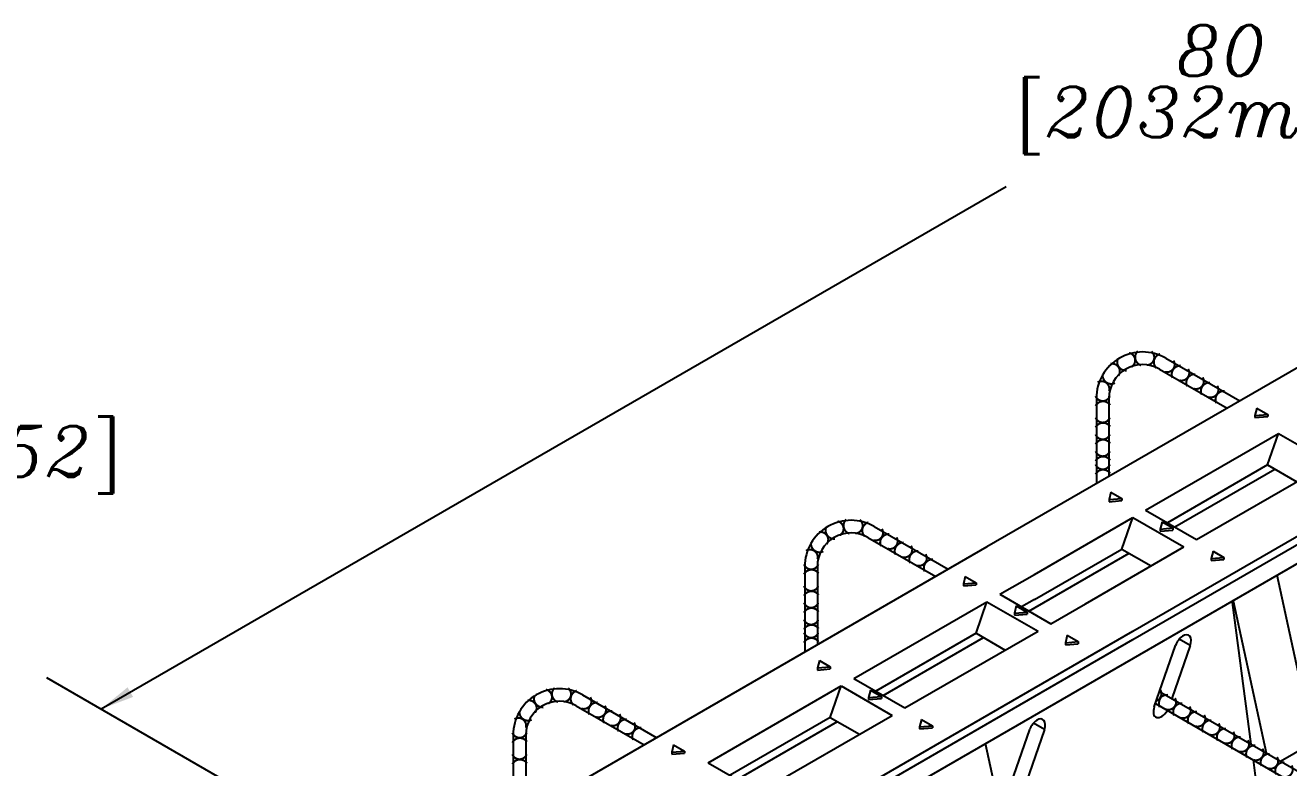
# Model space of a CAD drawing. Extents: x 134 to 282, y 157 to 239.
# Drawn here: x 192.73 to 230.26, y 196.66 to 218.71 of the extents above; entities that cross this region are included whole.
import ezdxf

# ---------------------------------------------------------------- set-up
doc = ezdxf.new("R2010")
doc.units = 0
doc.header["$LTSCALE"] = 0.75
doc.header["$MEASUREMENT"] = 0
doc.layers.get('0').update_dxf_attribs({"linetype": 'CONTINUOUS'})
doc.layers.get('DEFPOINTS').update_dxf_attribs({"linetype": 'CONTINUOUS'})
doc.layers.add('MATERIAL', color=1, linetype='CONTINUOUS')
doc.layers.add('OBJECTS', color=3, linetype='CONTINUOUS')
doc.styles.add('STD', font='ITALICC')
doc.dimstyles.get("Standard").update_dxf_attribs({"dimtxt": 1.5, "dimasz": 1, "dimexe": 1, "dimexo": 0.125, "dimgap": 0.125, "dimtad": 0, "dimtih": 1, "dimtoh": 1, "dimdec": 4, "dimzin": 0, "dimdsep": 46, "dimlunit": 5, "dimtxsty": 'STD', "dimcen": 0.0625, "dimadec": 0, "dimazin": 0, "dimtfac": 1, "dimtdec": 4, "dimtofl": 0, "dimtmove": 0, "dimatfit": 3, "dimfxl": 0, "dimfrac": 2, "dimtolj": 1, "dimtzin": 0, "dimarcsym": 0})

# ---------------------------------------------------------------- blocks, each defined once
blk = doc.blocks.new('*D1')
at = {"color": 0, "linetype": 'ByBlock'}
for p, q in [((177.544793, 216.675946), (189.24247, 216.675946)), ((188.24247, 215.675946), (188.24247, 207.068804)), ((188.24247, 195.925947), (188.24247, 204.53309)), ((164.294793, 194.925947), (189.24247, 194.925947))]:
    blk.add_line(p, q, dxfattribs=at)
for points in [[(188.075803, 215.675946), (188.409137, 215.675946), (188.24247, 216.675946)], [(188.075803, 195.925947), (188.409137, 195.925947), (188.24247, 194.925947)]]:
    blk.add_solid(points, dxfattribs=at)
at = {"layer": 'DEFPOINTS', "color": 0, "linetype": 'ByBlock'}
for p in [(177.419793, 216.675946), (188.24247, 216.675946), (164.169793, 194.925947)]:
    blk.add_point(p, dxfattribs=at)
at = {"color": 0, "linetype": 'ByBlock', "insert": (188.24247, 205.800947), "char_height": 1.5, "attachment_point": 5, "style": 'STD'}
blk.add_mtext('\\A1;21 3/4 [552]', dxfattribs=at)

msp = doc.modelspace()

# ---------------------------------------------------------------- linework, layer by layer
at = {"layer": 'MATERIAL', "color": 7}
for p, q in [((226.605266, 208.82167), (228.806272, 207.550919)), ((226.417766, 208.496911), (228.431272, 207.334412)), ((224.542766, 207.630885), (224.542766, 205.089382)), ((224.917766, 207.630885), (224.917766, 205.305889)), ((217.945012, 203.82167), (220.146018, 202.550919)), ((217.757512, 203.496911), (219.771018, 202.334412)), ((215.882512, 202.630885), (215.882512, 200.089382)), ((216.257512, 202.630885), (216.257512, 200.305889)), ((226.422655, 198.927101), (235.421609, 193.731552)), ((209.284758, 198.82167), (211.485763, 197.550919)), ((226.297662, 198.566253), (235.234109, 193.406793)), ((209.097258, 198.496911), (211.110763, 197.334412)), ((207.222258, 197.630885), (207.222258, 195.089382)), ((207.597258, 197.630885), (207.597258, 195.305889))]:
    msp.add_line(p, q, dxfattribs=at)
for centre, radius, start, end in [((225.917766, 207.630885), 1.375, 60, 180), ((225.917766, 207.630885), 1, 60, 180), ((217.257512, 202.630885), 1.375, 60, 180), ((217.257512, 202.630885), 1, 60, 180), ((208.597258, 197.630885), 1.375, 60, 180), ((226.251904, 198.858389), 0.227263, 288.55571, 31.190866), ((208.597258, 197.630885), 1, 60, 180), ((226.645794, 198.56818), 0.252315, 86.195613, 205.224008)]:
    msp.add_arc(centre, radius, start, end, dxfattribs=at)
at = {"layer": 'OBJECTS', "color": 7}
for p, q in [((238.615678, 213.214382), (221.29517, 203.214382)), ((225.625297, 200.714382), (242.945805, 210.714382)), ((225.625297, 200.464382), (242.945805, 210.464382)), ((229.308034, 207.340612), (229.253908, 207.121862)), ((229.253908, 207.121862), (229.632794, 207.153112)), ((229.308034, 207.340612), (229.632794, 207.153112)), ((229.632794, 207.153112), (229.632794, 207.090612)), ((229.253908, 207.121862), (229.253908, 207.059362)), ((229.253908, 207.059362), (229.632794, 207.090612)), ((226.004183, 204.308132), (229.955424, 206.589382)), ((229.630665, 205.651882), (229.955424, 206.589382)), ((229.955424, 206.589382), (231.470969, 205.714382)), ((229.630665, 205.651882), (226.653703, 203.933132)), ((227.519728, 203.433132), (231.470969, 205.714382)), ((229.630665, 205.651882), (230.49669, 205.151882)), ((226.870209, 203.808132), (229.847171, 205.526882)), ((224.977907, 204.840612), (224.923781, 204.621862)), ((224.923781, 204.621862), (225.302667, 204.653112)), ((224.923781, 204.621862), (224.923781, 204.559362)), ((224.923781, 204.559362), (225.302667, 204.590612)), ((224.977907, 204.840612), (225.302667, 204.653112)), ((225.302667, 204.653112), (225.302667, 204.590612)), ((226.004183, 204.308132), (227.519728, 203.433132)), ((222.702462, 202.401882), (225.625297, 204.089382)), ((225.300538, 203.151882), (225.625297, 204.089382)), ((225.625297, 204.089382), (227.140842, 203.214382)), ((226.493452, 203.965612), (226.439325, 203.746862)), ((226.439325, 203.746862), (226.818211, 203.778112)), ((226.493452, 203.965612), (226.818211, 203.778112)), ((226.818211, 203.778112), (226.818211, 203.715612)), ((218.220709, 195.626841), (232.16386, 203.676924)), ((226.439325, 203.746862), (226.439325, 203.684362)), ((226.439325, 203.684362), (226.818211, 203.715612)), ((221.29517, 203.214382), (203.974662, 193.214382)), ((222.540082, 201.308132), (225.517044, 203.026882)), ((222.702462, 201.651882), (225.300538, 203.151882)), ((224.218006, 201.526882), (227.140842, 203.214382)), ((225.300538, 203.151882), (226.166563, 202.651882)), ((228.008996, 203.090612), (227.95487, 202.871862)), ((228.008996, 203.090612), (228.333756, 202.903112)), ((227.95487, 202.871862), (228.333756, 202.903112)), ((227.95487, 202.871862), (227.95487, 202.809362)), ((227.95487, 202.809362), (228.333756, 202.840612)), ((228.333756, 202.903112), (228.333756, 202.840612)), ((220.64778, 202.340612), (220.593654, 202.121862)), ((220.64778, 202.340612), (220.97254, 202.153112)), ((221.674056, 201.808132), (222.702462, 202.401882)), ((230.963246, 197.546249), (229.909636, 202.375446)), ((220.593654, 202.121862), (220.97254, 202.153112)), ((220.593654, 202.121862), (220.593654, 202.059362)), ((220.593654, 202.059362), (220.97254, 202.090612)), ((220.97254, 202.153112), (220.97254, 202.090612)), ((217.343929, 199.308132), (221.29517, 201.589382)), ((220.970411, 200.651882), (221.29517, 201.589382)), ((221.29517, 201.589382), (222.810715, 200.714382)), ((221.674056, 201.808132), (223.189601, 200.933132)), ((222.702462, 201.651882), (222.323575, 201.433132)), ((223.189601, 200.933132), (224.218006, 201.526882)), ((228.575992, 201.56537), (229.134809, 197.361238)), ((229.599473, 197.092964), (228.615984, 201.600756)), ((222.163325, 201.465612), (222.109198, 201.246862)), ((222.109198, 201.246862), (222.488084, 201.278112)), ((222.109198, 201.246862), (222.109198, 201.184362)), ((222.109198, 201.184362), (222.488084, 201.215612)), ((222.163325, 201.465612), (222.488084, 201.278112)), ((222.488084, 201.278112), (222.488084, 201.215612)), ((208.304789, 190.714382), (225.625297, 200.714382)), ((208.304789, 190.464382), (225.625297, 200.464382)), ((220.970411, 200.651882), (217.993448, 198.933132)), ((218.209955, 198.808132), (221.186917, 200.526882)), ((218.859474, 198.433132), (222.810715, 200.714382)), ((220.970411, 200.651882), (221.836436, 200.151882)), ((223.678869, 200.590612), (223.624743, 200.371862)), ((223.624743, 200.371862), (224.003629, 200.403112)), ((223.678869, 200.590612), (224.003629, 200.403112)), ((224.003629, 200.403112), (224.003629, 200.340612)), ((227.330075, 200.288935), (227.002172, 200.47825)), ((223.624743, 200.371862), (223.624743, 200.309362)), ((223.624743, 200.309362), (224.003629, 200.340612)), ((226.263504, 198.467643), (226.895511, 200.292211)), ((227.330075, 200.288935), (226.785719, 198.717485)), ((216.317653, 199.840612), (216.263527, 199.621862)), ((216.263527, 199.621862), (216.642413, 199.653112)), ((216.317653, 199.840612), (216.642413, 199.653112)), ((216.642413, 199.653112), (216.642413, 199.590612)), ((193.365851, 199.339382), (203.758156, 193.339382)), ((216.263527, 199.621862), (216.263527, 199.559362)), ((216.263527, 199.559362), (216.642413, 199.590612)), ((217.343929, 199.308132), (218.859474, 198.433132)), ((213.013802, 196.808132), (216.965043, 199.089382)), ((216.640284, 198.151882), (216.965043, 199.089382)), ((216.965043, 199.089382), (218.480588, 198.214382)), ((217.833198, 198.965612), (217.779071, 198.746862)), ((217.833198, 198.965612), (218.157957, 198.778112)), ((217.779071, 198.746862), (218.157957, 198.778112)), ((217.779071, 198.746862), (217.779071, 198.684362)), ((217.779071, 198.684362), (218.157957, 198.715612)), ((218.157957, 198.778112), (218.157957, 198.715612)), ((216.640284, 198.151882), (213.663321, 196.433132)), ((214.529347, 195.933132), (218.480588, 198.214382)), ((216.640284, 198.151882), (217.506309, 197.651882)), ((213.879828, 196.308132), (216.85679, 198.026882)), ((219.348742, 198.090612), (219.294616, 197.871862)), ((219.294616, 197.871862), (219.673502, 197.903112)), ((219.294616, 197.871862), (219.294616, 197.809362)), ((219.294616, 197.809362), (219.673502, 197.840612)), ((219.348742, 198.090612), (219.673502, 197.903112)), ((219.673502, 197.903112), (219.673502, 197.840612)), ((221.933377, 195.967643), (222.565384, 197.792211)), ((222.999948, 197.788935), (222.366904, 195.961459)), ((222.999948, 197.788935), (222.672045, 197.97825)), ((230.01563, 196.852695), (231.689708, 197.819225)), ((211.987526, 197.340612), (211.9334, 197.121862)), ((211.9334, 197.121862), (212.312286, 197.153112)), ((211.9334, 197.121862), (211.9334, 197.059362)), ((211.9334, 197.059362), (212.312286, 197.090612)), ((211.987526, 197.340612), (212.312286, 197.153112)), ((212.312286, 197.153112), (212.312286, 197.090612)), ((222.168083, 193.164603), (221.249382, 197.375446)), ((213.013802, 196.808132), (214.529347, 195.933132)), ((229.197149, 196.892233), (229.346796, 195.766396))]:
    msp.add_line(p, q, dxfattribs=at)
at = {"layer": 'OBJECTS', "color": 7, "const_width": 0.060136}
for points in [[(225.513659, 208.979178, -0.688836), (225.582467, 208.560109, -0.509663)], [(225.775089, 209.031979, 0.571711), (225.872647, 208.608196, 0.509663)], [(226.178009, 209.020477, -0.688836), (226.046703, 208.616606, -0.509663)], [(224.965126, 208.653153, -0.688836), (225.195284, 208.296249, -0.509663)], [(225.183838, 208.805791, 0.571711), (225.442243, 208.456025, 0.509663)], [(226.434493, 208.947338, 0.571711), (226.326563, 208.526077, 0.509663)], [(226.835415, 208.75144, -0.688836), (226.574365, 208.416469, -0.509663)], [(224.731161, 208.321104, 0.571711), (225.095199, 208.083226, 0.509663)], [(227.051635, 208.595292, 0.571711), (226.806637, 208.236007, 0.509663)], [(227.268428, 208.50144, -0.688836), (227.007377, 208.166469, -0.509663)], [(227.484648, 208.345292, 0.571711), (227.23965, 207.986007, 0.509663)], [(227.70144, 208.25144, -0.688836), (227.44039, 207.916469, -0.509663)], [(224.5793, 208.101852, -0.688836), (224.919344, 207.847446, -0.509663)], [(227.91766, 208.095292, 0.571711), (227.672663, 207.736007, 0.509663)], [(228.134453, 208.00144, -0.688836), (227.873403, 207.666469, -0.509663)], [(224.95352, 207.428036, 0.571711), (224.519428, 207.402084, 0.509663)], [(224.94479, 207.694601, -0.688836), (224.520113, 207.696221, -0.509663)], [(228.350673, 207.845292, 0.571711), (228.105676, 207.486007, 0.509663)], [(224.95352, 206.789301, 0.571711), (224.519428, 206.763349, 0.509663)], [(224.94479, 207.055867, -0.688836), (224.520113, 207.057486, -0.509663)], [(224.95352, 206.289301, 0.571711), (224.519428, 206.263349, 0.509663)], [(224.94479, 206.555867, -0.688836), (224.520113, 206.557486, -0.509663)], [(224.94479, 206.055867, -0.688836), (224.520113, 206.057486, -0.509663)], [(224.95352, 205.789301, 0.571711), (224.519428, 205.763349, 0.509663)], [(224.94479, 205.664863, -0.688836), (224.520113, 205.666482, -0.509663)], [(224.95352, 205.398298, 0.571711), (224.519428, 205.372345, 0.509663)], [(216.523584, 203.805791, 0.571711), (216.781989, 203.456025, 0.509663)], [(216.853405, 203.979178, -0.688836), (216.922213, 203.560109, -0.509663)], [(217.114835, 204.031979, 0.571711), (217.212393, 203.608196, 0.509663)], [(217.517755, 204.020477, -0.688836), (217.386449, 203.616606, -0.509663)], [(217.774239, 203.947338, 0.571711), (217.666309, 203.526077, 0.509663)], [(218.175161, 203.75144, -0.688836), (217.914111, 203.416469, -0.509663)], [(216.304872, 203.653153, -0.688836), (216.53503, 203.296249, -0.509663)], [(218.391381, 203.595292, 0.571711), (218.146383, 203.236007, 0.509663)], [(218.608174, 203.50144, -0.688836), (218.347123, 203.166469, -0.509663)], [(215.919045, 203.101852, -0.688836), (216.25909, 202.847446, -0.509663)], [(216.070907, 203.321104, 0.571711), (216.434945, 203.083226, 0.509663)], [(218.824394, 203.345292, 0.571711), (218.579396, 202.986007, 0.509663)], [(219.041186, 203.25144, -0.688836), (218.780136, 202.916469, -0.509663)], [(219.257406, 203.095292, 0.571711), (219.012409, 202.736007, 0.509663)], [(219.474199, 203.00144, -0.688836), (219.213149, 202.666469, -0.509663)], [(216.284536, 202.694601, -0.688836), (215.859859, 202.696221, -0.509663)], [(219.690419, 202.845292, 0.571711), (219.445421, 202.486007, 0.509663)], [(216.293266, 202.428036, 0.571711), (215.859174, 202.402084, 0.509663)], [(216.293266, 201.789301, 0.571711), (215.859174, 201.763349, 0.509663)], [(216.284536, 202.055867, -0.688836), (215.859859, 202.057486, -0.509663)], [(216.284536, 201.555867, -0.688836), (215.859859, 201.557486, -0.509663)], [(216.293266, 201.289301, 0.571711), (215.859174, 201.263349, 0.509663)], [(216.293266, 200.789301, 0.571711), (215.859174, 200.763349, 0.509663)], [(216.284536, 201.055867, -0.688836), (215.859859, 201.057486, -0.509663)], [(216.293266, 200.398298, 0.571711), (215.859174, 200.372345, 0.509663)], [(216.284536, 200.664863, -0.688836), (215.859859, 200.666482, -0.509663)], [(208.193151, 198.979178, -0.688836), (208.261959, 198.560109, -0.509663)], [(208.454581, 199.031979, 0.571711), (208.552139, 198.608196, 0.509663)], [(208.857501, 199.020477, -0.688836), (208.726195, 198.616606, -0.509663)], [(209.113985, 198.947338, 0.571711), (209.006055, 198.526077, 0.509663)], [(207.644618, 198.653153, -0.688836), (207.874776, 198.296249, -0.509663)], [(207.86333, 198.805791, 0.571711), (208.121735, 198.456025, 0.509663)], [(209.514907, 198.75144, -0.688836), (209.253857, 198.416469, -0.509663)], [(209.731127, 198.595292, 0.571711), (209.486129, 198.236007, 0.509663)], [(209.94792, 198.50144, -0.688836), (209.686869, 198.166469, -0.509663)], [(226.879328, 198.726087, -0.688836), (226.618278, 198.391116, -0.509663)], [(227.095548, 198.569939, 0.571711), (226.850551, 198.210654, 0.509663)], [(227.312341, 198.476087, -0.688836), (227.051291, 198.141116, -0.509663)], [(207.258791, 198.101852, -0.688836), (207.598836, 197.847446, -0.509663)], [(207.410653, 198.321104, 0.571711), (207.774691, 198.083226, 0.509663)], [(210.16414, 198.345292, 0.571711), (209.919142, 197.986007, 0.509663)], [(210.380932, 198.25144, -0.688836), (210.119882, 197.916469, -0.509663)], [(227.528561, 198.319939, 0.571711), (227.283563, 197.960654, 0.509663)], [(227.745354, 198.226087, -0.688836), (227.484303, 197.891116, -0.509663)], [(210.597152, 198.095292, 0.571711), (210.352155, 197.736007, 0.509663)], [(210.813945, 198.00144, -0.688836), (210.552895, 197.666469, -0.509663)], [(211.030165, 197.845292, 0.571711), (210.785167, 197.486007, 0.509663)], [(227.961574, 198.069939, 0.571711), (227.716576, 197.710654, 0.509663)], [(228.178366, 197.976087, -0.688836), (227.917316, 197.641116, -0.509663)], [(228.394586, 197.819939, 0.571711), (228.149589, 197.460654, 0.509663)], [(228.611379, 197.726087, -0.688836), (228.350329, 197.391116, -0.509663)], [(207.633012, 197.428036, 0.571711), (207.19892, 197.402084, 0.509663)], [(207.624282, 197.694601, -0.688836), (207.199605, 197.696221, -0.509663)], [(228.827599, 197.569939, 0.571711), (228.582602, 197.210654, 0.509663)], [(229.044392, 197.476087, -0.688836), (228.783342, 197.141116, -0.509663)], [(207.624282, 197.055867, -0.688836), (207.199605, 197.057486, -0.509663)], [(229.260612, 197.319939, 0.571711), (229.015614, 196.960654, 0.509663)], [(229.477405, 197.226087, -0.688836), (229.216354, 196.891116, -0.509663)], [(229.693624, 197.069939, 0.571711), (229.448627, 196.710654, 0.509663)], [(229.910417, 196.976087, -0.688836), (229.649367, 196.641116, -0.509663)], [(207.633012, 196.789301, 0.571711), (207.19892, 196.763349, 0.509663)], [(230.126637, 196.819939, 0.571711), (229.88164, 196.460654, 0.509663)], [(230.34343, 196.726087, -0.688836), (230.08238, 196.391116, -0.509663)]]:
    msp.add_lwpolyline(points, format="xyb", dxfattribs=at)
at = {"layer": 'OBJECTS', "color": 7}
for centre, start_param, end_param in [((227.11337, 200.292222), 1.882095298, 5.034172891), ((226.479174, 198.461456), 5.014464459, 7.853981634), ((222.783243, 197.792222), 1.882095298, 5.034172891)]:
    msp.add_ellipse(centre, major_axis=(-0.17223, -0.298311), ratio=0.57735, start_param=start_param, end_param=end_param, dxfattribs=at)

# ---------------------------------------------------------------- texts
at = {"layer": 'OBJECTS', "color": 7, "style": 'STD'}
for s, p in [('80', (226.91254, 217.208292)), ('[2032mm]', (222.145047, 215.384349))]:
    msp.add_text(s, height=1.5, dxfattribs=at).set_placement(p)

# ---------------------------------------------------------------- dimensions: what is measured, and where the dimension line sits
at = {"layer": 'OBJECTS', "color": 7}
dim = msp.add_linear_dim(base=(188.24247, 216.675946), p1=(164.169793, 194.925947), p2=(177.419793, 216.675946), angle=90, dimstyle='Standard', dxfattribs=at)
dim.commit()
dim.dimension.update_dxf_attribs({"geometry": '*D1', "text_midpoint": (188.24247, 205.800947)})

# ---------------------------------------------------------------- leaders
msp.add_leader([(194.987265, 198.403259), (221.864008, 213.920554)], dimstyle='Standard', dxfattribs=at)

doc.saveas('drawing.dxf')
